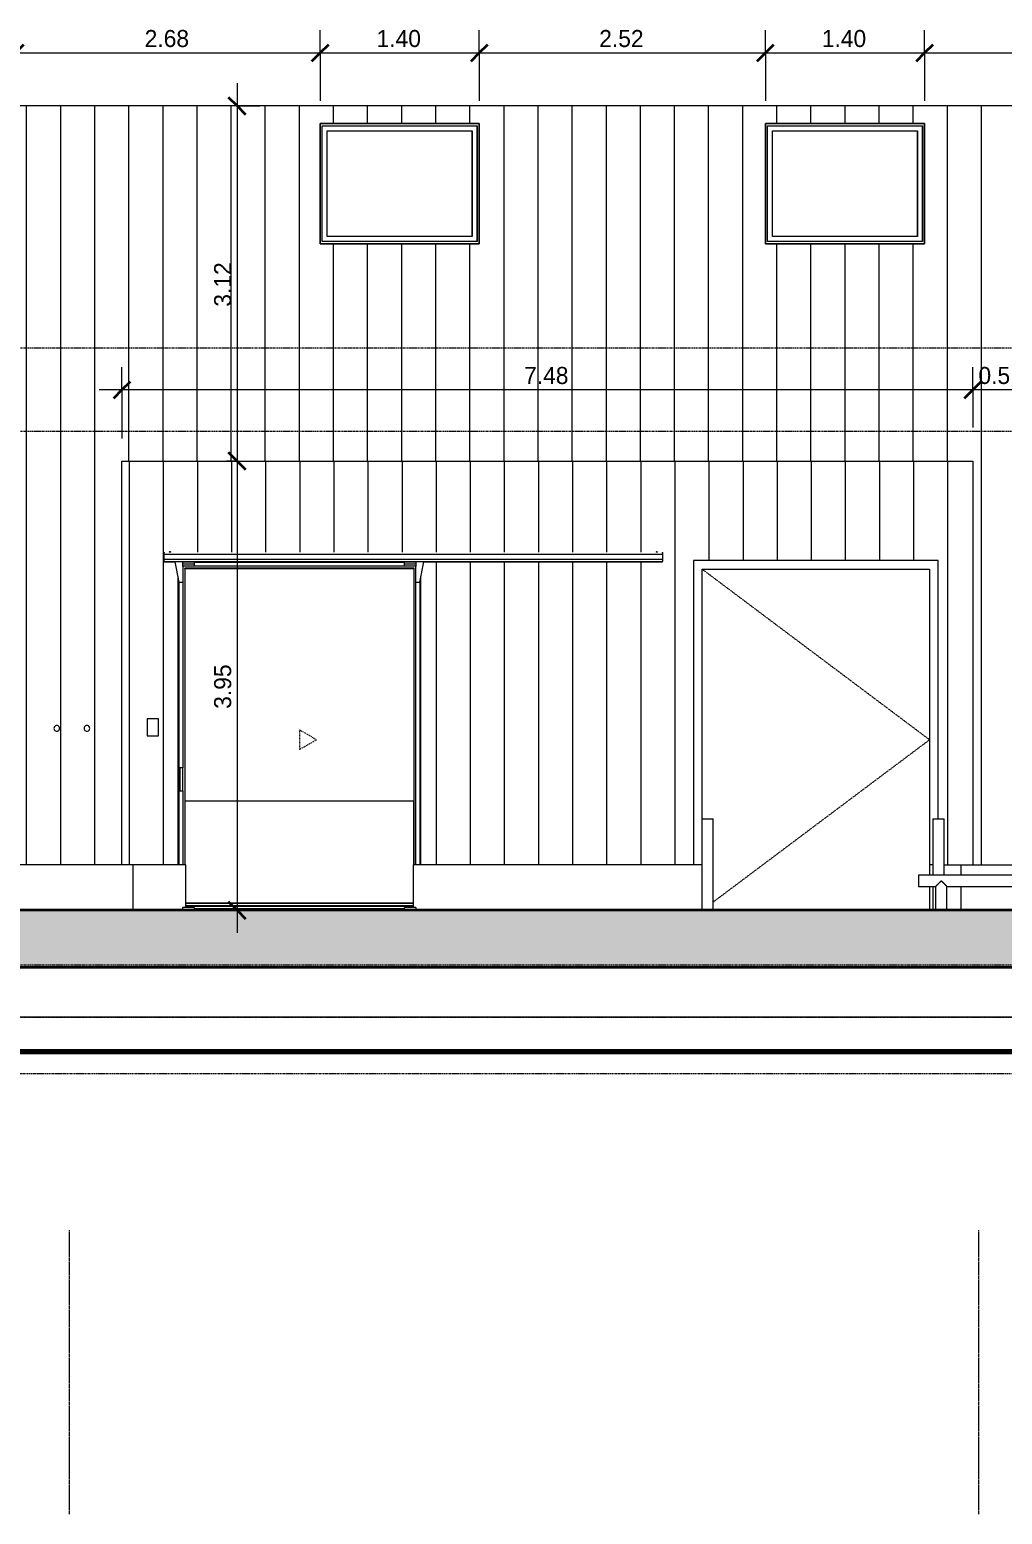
# Model space of a CAD drawing. Header units: centimetres. Extents: x -13689 to 3489, y -437 to 1921.
# Drawn here: x -9006 to -8151, y -437 to 869 of the extents above; entities that cross this region are included whole.
import ezdxf

# ---------------------------------------------------------------- set-up
doc = ezdxf.new("R2010")
doc.units = ezdxf.units.CM
for name, pattern in [('Centre', [3.175, 0.635, -0.475, 1.59, -0.475]), ('Dash', [0.6, 0.3, -0.3]), ('Grid Line', [2.2225, 1.27, -0.3175, 0.3175, -0.3175]), ('Tiret', [1.2, 0.6, -0.6])]:
    doc.linetypes.add(name, pattern=pattern)
for name, color, linetype, lineweight in [('A-ANNO-DIMS', 7, 'Continuous', 9), ('A-ANNO-DIMS-100', 7, 'Continuous', 9), ('A-CLNG', 7, 'Continuous', 9), ('A-DOOR', 7, 'Continuous', 9), ('A-FLOR', 7, 'Continuous', 9), ('A-FLOR-LEVL', 7, 'Continuous', 9), ('A-FLOR-PATT', 7, 'Continuous', 35), ('A-GENM', 7, 'Continuous', 9), ('A-GLAZ', 7, 'Continuous', 9), ('A-WALL', 7, 'Continuous', 9), ('A-WALL-PATT', 7, 'Continuous', 35), ('C-BLDG-PADS', 7, 'Continuous', 9), ('C-TOPO', 7, 'Continuous', 9), ('I-WALL', 7, 'Continuous', 9), ('M-EQPM', 7, 'Continuous', 9), ('S-GRID', 7, 'Continuous', 9)]:
    doc.layers.add(name, color=color, linetype=linetype, lineweight=lineweight)
doc.styles.add('Century Gothic_1', font='GOTHIC.TTF', dxfattribs={"height": 15})
doc.dimstyles.new('FCA_N_Cotas_E100', dxfattribs={"dimscale": 30.48, "dimtxt": 15.662524, "dimasz": 0.492126, "dimexe": 0.656168, "dimexo": 0.656168, "dimgap": 0.032808, "dimtad": 1, "dimlfac": 0.01, "dimrnd": 0.01, "dimzin": 0, "dimdsep": 46, "dimtxsty": 'Century Gothic_1', "dimblk1": 'OBLIQUE', "dimblk2": 'OBLIQUE', "dimsah": 1, "dimcen": 0.09, "dimdle": 0.656168, "dimazin": 2, "dimtfac": 1, "dimtdec": 4, "dimtix": 1, "dimtmove": 0, "dimatfit": 3, "dimfxl": 1, "dimtvp": 1, "dimtolj": 1, "dimtzin": 0, "dimarcsym": 2})

# ---------------------------------------------------------------- blocks, each defined once
blk = doc.blocks.new('PQ_RVR_EST-01_ZZ_ZZ_MO_T_A_rvt-1-Sección 3-1')
at = {"layer": 'A-FLOR-PATT', "lineweight": 9, "true_color": 0x9a9a9a}
blk.add_hatch(color=253, dxfattribs=at).paths.add_polyline_path([(-11244.7, 44), (-6794.4, 44), (-6794.4, 94), (-11452.1, 94), (-11452.1, 44), (-11348.9, 44)])
at = {"layer": 'A-FLOR', "lineweight": 35}
for p, q in [((-6794.4, 94), (-11452.1, 94)), ((-11081.9, 44), (-6794.4, 44))]:
    blk.add_line(p, q, dxfattribs=at)
blk = doc.blocks.new('RVR-PQ-Dispositivo - Punto Agua-V6-Sección 3-1')
at = {"layer": 'M-EQPM'}
for p, q in [((-8982.6, 256.5), (-8982.6, 256.5)), ((-8982.6, 251.5), (-8982.6, 251.5))]:
    blk.add_line(p, q, dxfattribs=at)
for start_param, end_param in [(4.712389, 7.853982), (0.523599, 1.570796), (1.570796, 4.712389), (1.570796, 2.617994)]:
    blk.add_ellipse((-8982.6, 254), major_axis=(0, 2.5), ratio=0.999995, start_param=start_param, end_param=end_param, dxfattribs=at)
blk = doc.blocks.new('RVR-PQ-Dispositivo - Interruptor simple-1787937-Sección 3-1')
at = {"layer": 'M-EQPM'}
for p, q in [((-8893.2, 262.3), (-8903.2, 262.3)), ((-8903.2, 262.3), (-8903.2, 247.3)), ((-8893.2, 247.3), (-8893.2, 262.3)), ((-8903.2, 247.3), (-8893.2, 247.3))]:
    blk.add_line(p, q, dxfattribs=at)
blk = doc.blocks.new('PQ_RVR_MEP-01_ZZ_ZZ_MO_T_A_rvt-1-Sección 3-1')
at = {"layer": 'M-EQPM', "lineweight": 9}
for name, p in [('RVR-PQ-Dispositivo - Interruptor simple-1787937-Sección 3-1', (0, 0)), ('RVR-PQ-Dispositivo - Punto Agua-V6-Sección 3-1', (0, 0)), ('RVR-PQ-Dispositivo - Punto Agua-V6-Sección 3-1', (26.5, 0))]:
    blk.add_blockref(name, p, dxfattribs=at)
blk = doc.blocks.new('Doors-Door-sets- LAHET-LAH010005 - 2_00 x 3_00-1627468-Sección 3-1')
at = {"layer": 'A-DOOR', "color": 8, "true_color": 0x808080}
for p, q in [((-8888, 409), (-8888, 408.8)), ((-8888, 409), (-8888, 409)), ((-8888, 407.1), (-8888, 408.8)), ((-8888, 402.8), (-8888, 407.1)), ((-8888, 407.1), (-8449.6, 407.1)), ((-8883.5, 409.4), (-8883.6, 409.3)), ((-8883.6, 409.3), (-8883.6, 409)), ((-8883.6, 409.3), (-8883, 409.3)), ((-8883.5, 409.4), (-8883, 409.4)), ((-8883, 409.4), (-8882.5, 409.4)), ((-8883, 409.3), (-8882.4, 409.3)), ((-8882.4, 409.3), (-8882.5, 409.4)), ((-8882.4, 409), (-8882.4, 409.3)), ((-8455.1, 409.4), (-8455.2, 409.3)), ((-8455.2, 409.3), (-8455.2, 409)), ((-8455.2, 409.3), (-8454.6, 409.3)), ((-8455.1, 409.4), (-8454.6, 409.4)), ((-8454.6, 409.4), (-8454.1, 409.4)), ((-8454.6, 409.3), (-8454, 409.3)), ((-8454, 409.3), (-8454.1, 409.4)), ((-8454, 409), (-8454, 409.3)), ((-8449.6, 409), (-8449.6, 409)), ((-8449.6, 408.8), (-8449.6, 409)), ((-8449.6, 408.8), (-8449.6, 407.1)), ((-8449.6, 407.1), (-8449.6, 402.8)), ((-8888, 400.9), (-8888, 402.8)), ((-8888, 402.8), (-8449.6, 402.8)), ((-8888, 400.7), (-8888, 400.9)), ((-8888, 400.9), (-8449.6, 400.9)), ((-8888, 400.7), (-8888, 400.5)), ((-8888, 400.5), (-8878.7, 400.5)), ((-8878.7, 400.5), (-8875.1, 382.6)), ((-8871.8, 400.5), (-8878.7, 400.5)), ((-8876.2, 400.7), (-8876.2, 400.5)), ((-8875.8, 400.7), (-8875.7, 400.5)), ((-8871.8, 400.5), (-8871.8, 400.7)), ((-8871.8, 396.6), (-8871.8, 400.5)), ((-8871.8, 400.5), (-8666.6, 400.5)), ((-8871.8, 396.6), (-8871.8, 398.6)), ((-8871.8, 398.6), (-8861.8, 398.6)), ((-8871.8, 396.6), (-8871.8, 219.4)), ((-8666.6, 396.6), (-8871.8, 396.6)), ((-8869.9, 394.7), (-8870.1, 394.9)), ((-8870.1, 394.9), (-8870.1, 134)), ((-8668.3, 394.9), (-8870.1, 394.9)), ((-8869.8, 190.1), (-8869.8, 394.6)), ((-8869.8, 394.6), (-8668.6, 394.6)), ((-8861.8, 400.7), (-8861.8, 398.6)), ((-8676.6, 400), (-8861.8, 400)), ((-8861.8, 398.6), (-8861.8, 396.6)), ((-8676.6, 398.6), (-8676.6, 400.7)), ((-8676.6, 396.6), (-8676.6, 398.6)), ((-8676.6, 398.6), (-8666.6, 398.6)), ((-8668.6, 394.6), (-8668.6, 190.1)), ((-8668.3, 394.9), (-8668.5, 394.7)), ((-8668.3, 134), (-8668.3, 394.9)), ((-8666.6, 400.7), (-8666.6, 400.5)), ((-8659.7, 400.5), (-8666.6, 400.5)), ((-8666.6, 400.5), (-8666.6, 396.6)), ((-8666.6, 398.6), (-8666.6, 396.6)), ((-8666.6, 134), (-8666.6, 396.6)), ((-8663.2, 382.6), (-8659.7, 400.5)), ((-8662.5, 400.7), (-8662.7, 400.5)), ((-8662.2, 400.5), (-8662.2, 400.7)), ((-8659.7, 400.5), (-8449.6, 400.5)), ((-8449.6, 402.8), (-8449.6, 400.9)), ((-8449.6, 400.9), (-8449.6, 400.7)), ((-8449.6, 400.5), (-8449.6, 400.7)), ((-8876.2, 387.8), (-8876.2, 134)), ((-8875.2, 382.8), (-8875.2, 134)), ((-8875.1, 382.6), (-8871.8, 382.6)), ((-8666.6, 382.6), (-8663.2, 382.6)), ((-8663.2, 382.8), (-8663.2, 134)), ((-8662.2, 134), (-8662.2, 387.8)), ((-8874.3, 219.4), (-8874.3, 199)), ((-8871.8, 219.4), (-8874.3, 219.4)), ((-8871.8, 199), (-8871.8, 219.4)), ((-8871.7, 219.4), (-8871.8, 219.4)), ((-8874.3, 199), (-8871.8, 199)), ((-8871.8, 199), (-8871.7, 199)), ((-8871.8, 198.9), (-8871.8, 134)), ((-8668.5, 190.1), (-8869.9, 190.1)), ((-8869.9, 190.1), (-8869.9, 134)), ((-8668.5, 134), (-8668.5, 190.1)), ((-8871.6, 94.9), (-8871.6, 96.5)), ((-8861.6, 96.5), (-8871.6, 96.5)), ((-8871.6, 94), (-8871.6, 94.9)), ((-8871.6, 94.9), (-8861.6, 94.9)), ((-8869.2, 100.1), (-8669.2, 100.1)), ((-8669.2, 100.1), (-8869.2, 100.1)), ((-8869.2, 98.1), (-8669.2, 98.1)), ((-8669.2, 97.3), (-8869.2, 97.3)), ((-8861.6, 96.5), (-8861.6, 94.9)), ((-8861.6, 95.5), (-8676.8, 95.5)), ((-8861.6, 95.4), (-8676.8, 95.4)), ((-8861.6, 95.3), (-8676.8, 95.3)), ((-8861.6, 94.9), (-8861.6, 94)), ((-8676.8, 94.8), (-8861.6, 94.8)), ((-8861.6, 94.8), (-8676.8, 94.8)), ((-8676.8, 94.9), (-8676.8, 96.5)), ((-8666.8, 96.5), (-8676.8, 96.5)), ((-8676.8, 94), (-8676.8, 94.9)), ((-8676.8, 94.9), (-8666.8, 94.9)), ((-8666.8, 96.5), (-8666.8, 94.9)), ((-8666.8, 94.9), (-8666.8, 94))]:
    blk.add_line(p, q, dxfattribs=at)
at = {"layer": 'A-DOOR', "color": 176, "linetype": 'Tiret', "true_color": 0x000080}
for p, q in [((-8769.2, 252.7), (-8769.2, 235.3)), ((-8754.2, 244), (-8769.2, 252.7)), ((-8769.2, 235.3), (-8754.2, 244))]:
    blk.add_line(p, q, dxfattribs=at)
at = {"layer": 'A-DOOR', "color": 8, "true_color": 0x808080}
for points, knots in [([(-8871.6, 396.4), (-8871.6, 396.5), (-8871.7, 396.5), (-8871.7, 396.5), (-8871.7, 396.5), (-8871.7, 396.5), (-8871.8, 396.6), (-8871.8, 396.6), (-8871.8, 396.6), (-8871.8, 396.6), (-8871.8, 396.6), (-8871.8, 396.6), (-8871.8, 396.6), (-8871.8, 396.6)], [0, 0, 0, 0, 0.166667, 0.25, 0.333333, 0.375, 0.416667, 0.5, 0.583333, 0.666667, 0.75, 0.833333, 1, 1, 1, 1]), ([(-8869.8, 394.6), (-8869.8, 394.6), (-8869.8, 394.6), (-8869.8, 394.6), (-8869.9, 394.7), (-8869.9, 394.7), (-8869.9, 394.7)], [0.5384615, 0.5384615, 0.5384615, 0.5384615, 0.6923077, 0.8269231, 0.9134615, 1, 1, 1, 1]), ([(-8668.5, 394.7), (-8668.5, 394.7), (-8668.5, 394.7), (-8668.5, 394.6), (-8668.6, 394.6), (-8668.6, 394.6), (-8668.6, 394.6)], [-1, -1, -1, -1, -0.9134615, -0.8269231, -0.6923077, -0.5384615, -0.5384615, -0.5384615, -0.5384615]), ([(-8666.6, 396.6), (-8666.6, 396.6), (-8666.6, 396.6), (-8666.6, 396.6), (-8666.6, 396.6), (-8666.6, 396.6), (-8666.6, 396.6), (-8666.6, 396.6), (-8666.6, 396.5), (-8666.7, 396.5), (-8666.7, 396.5), (-8666.7, 396.5), (-8666.7, 396.5), (-8666.8, 396.4)], [-1, -1, -1, -1, -0.833333, -0.75, -0.666667, -0.583333, -0.5, -0.416667, -0.375, -0.333333, -0.25, -0.166667, 0, 0, 0, 0])]:
    blk.add_open_spline(points, degree=3, knots=knots, dxfattribs=at)
blk = doc.blocks.new('M_Instance-Window-Fixed - 0406 x 610mm-1716017-Sección 3-1')
at = {"layer": 'A-GLAZ'}
for p, q in [((-8750.9, 785.9), (-8750.9, 680.3)), ((-8610.9, 785.9), (-8750.9, 785.9)), ((-8749, 784), (-8612.8, 784)), ((-8749, 682.2), (-8749, 784)), ((-8612.8, 682.2), (-8612.8, 784)), ((-8612.8, 784), (-8612.8, 682.2)), ((-8610.9, 680.3), (-8610.9, 785.9)), ((-8744.6, 686.7), (-8744.6, 779.6)), ((-8744.6, 779.6), (-8617.3, 779.6)), ((-8617.3, 686.7), (-8617.3, 779.6)), ((-8617.3, 779.6), (-8617.3, 686.7)), ((-8750.9, 680.3), (-8610.9, 680.3)), ((-8612.8, 682.2), (-8749, 682.2)), ((-8617.3, 686.7), (-8744.6, 686.7))]:
    blk.add_line(p, q, dxfattribs=at)
blk = doc.blocks.new('M_RVR_Puerta cortina plastica - 2_00 x 3_00-1633962-Sección 3-1')
at = {"layer": 'A-DOOR'}
for p, q in [((-8422.4, 401.6), (-8422.4, 134)), ((-8207.2, 401.6), (-8422.4, 401.6)), ((-8414.8, 174.5), (-8414.8, 394)), ((-8414.8, 394), (-8214.8, 394)), ((-8214.8, 394), (-8214.8, 134)), ((-8207.2, 174.5), (-8207.2, 401.6))]:
    blk.add_line(p, q, dxfattribs=at)
at = {"layer": 'A-DOOR', "linetype": 'Dash'}
for p in [(-8414.8, 394), (-8405.1, 101.3)]:
    blk.add_line(p, (-8214.8, 244), dxfattribs=at)
blk = doc.blocks.new('RVR_Bolardo proteccion-05 - RVR_Bolardo proteccion-05-1756554-Sección 3-1')
at = {"layer": 'A-GENM', "color": 8, "true_color": 0x808080}
for p, q in [((-8067.7, 125), (-8224.5, 125)), ((-8224.5, 125), (-8224.5, 114.9)), ((-8067.7, 114.9), (-8067.7, 125)), ((-8224.5, 114.9), (-8209.5, 114.9)), ((-8209.5, 114.9), (-8209.5, 95)), ((-8199.5, 95), (-8199.5, 114.9)), ((-8199.5, 114.9), (-8092.7, 114.9)), ((-8092.7, 114.9), (-8092.7, 95)), ((-8082.7, 114.9), (-8067.7, 114.9)), ((-8082.7, 95), (-8082.7, 114.9)), ((-8214, 95), (-8195, 95)), ((-8214, 94), (-8214, 95)), ((-8195, 94), (-8195, 95)), ((-8097.2, 95), (-8078.2, 95)), ((-8097.2, 94), (-8097.2, 95)), ((-8078.2, 94), (-8078.2, 95))]:
    blk.add_line(p, q, dxfattribs=at)
for points, knots in [([(-8199.5, 114.9), (-8199.5, 114.9), (-8199.5, 115), (-8199.7, 115.1), (-8199.8, 115.3), (-8199.9, 115.3), (-8200, 115.4), (-8200.1, 115.6), (-8200.2, 115.7), (-8200.3, 115.8), (-8200.5, 115.9), (-8200.6, 116.1), (-8200.9, 116.3), (-8201.2, 116.6), (-8201.5, 117), (-8201.8, 117.3), (-8202.1, 117.6), (-8202.4, 117.8), (-8202.5, 118), (-8202.7, 118.1), (-8202.8, 118.2), (-8202.9, 118.3), (-8203, 118.4), (-8203.1, 118.5), (-8203.2, 118.7), (-8203.4, 118.8), (-8203.4, 118.9), (-8203.5, 118.9), (-8203.6, 119), (-8203.6, 119), (-8203.6, 119), (-8203.7, 119.1), (-8203.7, 119.1), (-8203.8, 119.1), (-8203.8, 119.2), (-8203.9, 119.3), (-8204.1, 119.4), (-8204.3, 119.6), (-8204.5, 119.6), (-8204.7, 119.6), (-8204.9, 119.4), (-8205.1, 119.2), (-8205.2, 119.1), (-8205.3, 119.1), (-8205.3, 119), (-8205.4, 119), (-8205.4, 119), (-8205.4, 119), (-8205.4, 119), (-8205.5, 118.9), (-8205.5, 118.9), (-8205.6, 118.8), (-8205.7, 118.7), (-8205.9, 118.5), (-8206, 118.4), (-8206.1, 118.3), (-8206.2, 118.2), (-8206.3, 118.1), (-8206.4, 118), (-8206.6, 117.8), (-8206.8, 117.6), (-8207.1, 117.3), (-8207.5, 117), (-8207.8, 116.6), (-8208.1, 116.3), (-8208.3, 116.1), (-8208.5, 115.9), (-8208.6, 115.8), (-8208.8, 115.7), (-8208.9, 115.6), (-8209, 115.4), (-8209.1, 115.3), (-8209.2, 115.3), (-8209.3, 115.1), (-8209.4, 115), (-8209.5, 114.9), (-8209.5, 114.9)], [0, 0, 0, 0, 0.055556, 0.083333, 0.097222, 0.111111, 0.125, 0.138889, 0.152778, 0.166667, 0.180556, 0.194444, 0.222222, 0.25, 0.277778, 0.305556, 0.333333, 0.347222, 0.361111, 0.375, 0.381944, 0.388889, 0.395833, 0.402778, 0.416667, 0.423611, 0.430556, 0.4375, 0.440972, 0.442708, 0.444444, 0.446181, 0.447917, 0.451389, 0.458333, 0.465278, 0.472222, 0.486111, 0.5, 0.513889, 0.527778, 0.541667, 0.548611, 0.552083, 0.555556, 0.556424, 0.557292, 0.559028, 0.5625, 0.565972, 0.569444, 0.576389, 0.583333, 0.597222, 0.604167, 0.611111, 0.618056, 0.625, 0.638889, 0.652778, 0.666667, 0.694444, 0.722222, 0.75, 0.777778, 0.805556, 0.819444, 0.833333, 0.847222, 0.861111, 0.875, 0.888889, 0.902778, 0.916667, 0.944444, 1, 1, 1, 1]), ([(-8092.7, 114.9), (-8092.7, 114.9), (-8092.6, 115), (-8092.5, 115.1), (-8092.4, 115.3), (-8092.3, 115.3), (-8092.2, 115.4), (-8092.1, 115.6), (-8092, 115.7), (-8091.8, 115.8), (-8091.7, 115.9), (-8091.5, 116.1), (-8091.3, 116.3), (-8091, 116.6), (-8090.6, 117.1), (-8090.1, 117.5), (-8089.7, 117.9), (-8089.5, 118.2), (-8089.3, 118.3), (-8089.1, 118.5), (-8088.9, 118.7), (-8088.8, 118.8), (-8088.7, 118.9), (-8088.6, 119), (-8088.6, 119), (-8088.5, 119.1), (-8088.5, 119.1), (-8088.4, 119.1), (-8088.3, 119.2), (-8088.2, 119.3), (-8088.1, 119.4), (-8087.9, 119.6), (-8087.7, 119.6), (-8087.5, 119.6), (-8087.3, 119.4), (-8087.2, 119.3), (-8087, 119.2), (-8087, 119.1), (-8086.9, 119.1), (-8086.9, 119.1), (-8086.8, 119), (-8086.8, 119), (-8086.8, 119), (-8086.7, 118.9), (-8086.6, 118.9), (-8086.6, 118.8), (-8086.4, 118.7), (-8086.3, 118.5), (-8086.1, 118.4), (-8086, 118.2), (-8085.9, 118.1), (-8085.7, 117.9), (-8085.3, 117.5), (-8084.8, 117.1), (-8084.4, 116.6), (-8084.1, 116.3), (-8083.8, 116.1), (-8083.7, 115.9), (-8083.5, 115.8), (-8083.4, 115.7), (-8083.3, 115.6), (-8083.2, 115.4), (-8083.1, 115.3), (-8082.9, 115.2), (-8082.7, 115), (-8082.7, 114.9), (-8082.7, 114.9)], [0, 0, 0, 0, 0.055556, 0.083333, 0.097222, 0.111111, 0.125, 0.138889, 0.152778, 0.166667, 0.180556, 0.194444, 0.222222, 0.25, 0.277778, 0.333333, 0.361111, 0.375, 0.388889, 0.402778, 0.416667, 0.430556, 0.4375, 0.440972, 0.444444, 0.446181, 0.447917, 0.451389, 0.458333, 0.465278, 0.472222, 0.486111, 0.5, 0.513889, 0.527778, 0.534722, 0.541667, 0.548611, 0.552083, 0.553819, 0.555556, 0.557292, 0.559028, 0.5625, 0.569444, 0.576389, 0.583333, 0.597222, 0.611111, 0.618056, 0.625, 0.638889, 0.666667, 0.722222, 0.75, 0.777778, 0.805556, 0.819444, 0.833333, 0.847222, 0.861111, 0.875, 0.888889, 0.916667, 0.944444, 1, 1, 1, 1])]:
    blk.add_open_spline(points, degree=3, knots=knots, dxfattribs=at)
blk = doc.blocks.new('RVR_Bolardo - RVR_Bolardo-V9-Sección 3-1')
at = {"layer": 'A-GENM', "color": 8, "true_color": 0x808080}
for p, q in [((-8212, 174.5), (-8212, 125)), ((-8212, 174.5), (-8201.9, 174.5)), ((-8201.9, 125), (-8201.9, 174.5)), ((-8212, 115.1), (-8212, 95)), ((-8216.5, 95), (-8214, 95)), ((-8216.5, 94), (-8216.5, 95))]:
    blk.add_line(p, q, dxfattribs=at)
blk = doc.blocks.new('RVR_Bolardo - RVR_Bolardo-1690855-Sección 3-1')
at = {"layer": 'A-GENM', "color": 8, "true_color": 0x808080}
for p, q in [((-8061.2, 174.5), (-8061.2, 95)), ((-8061.2, 174.5), (-8051.1, 174.5)), ((-8051.1, 95), (-8051.1, 174.5)), ((-8065.7, 95), (-8046.6, 95)), ((-8065.7, 94), (-8065.7, 95)), ((-8046.6, 94), (-8046.6, 95))]:
    blk.add_line(p, q, dxfattribs=at)
blk = doc.blocks.new('DIMBLOCK25-Sección 3-1')
at = {"layer": 'A-ANNO-DIMS-100'}
for p, q in [((-9019, 848.1), (-9019, 868.1)), ((-8750.9, 848.1), (-8750.9, 868.1)), ((-9019, 848.1), (-8750.9, 848.1)), ((-9019, 848.1), (-9019, 805.9)), ((-8750.9, 848.1), (-8750.9, 805.9))]:
    blk.add_line(p, q, dxfattribs=at)
at = {"layer": 'A-ANNO-DIMS-100', "lineweight": 35}
for p, q in [((-9019, 848.1), (-9011.5, 855.6)), ((-8750.9, 848.1), (-8743.4, 855.6)), ((-9019, 848.1), (-9026.5, 840.6)), ((-8750.9, 848.1), (-8758.4, 840.6))]:
    blk.add_line(p, q, dxfattribs=at)
at = {"layer": 'A-ANNO-DIMS-100', "color": 0, "insert": (-8905.3, 868.3), "char_height": 15, "width": 48.927, "attachment_point": 1, "line_spacing_factor": 0.984502, "style": 'Century Gothic_1'}
blk.add_mtext('2.68', dxfattribs=at)
blk = doc.blocks.new('_Oblique')
at = {"color": 0, "linetype": 'ByBlock', "lineweight": -2}
blk.add_line((-0.5, -0.5), (0.5, 0.5), dxfattribs=at)
blk = doc.blocks.new('DIMBLOCK26-Sección 3-1')
at = {"layer": 'A-ANNO-DIMS-100'}
for p, q in [((-8750.9, 848.1), (-8750.9, 868.1)), ((-8610.9, 848.1), (-8610.9, 868.1)), ((-8750.9, 848.1), (-8610.9, 848.1)), ((-8750.9, 848.1), (-8750.9, 805.9)), ((-8610.9, 848.1), (-8610.9, 805.9))]:
    blk.add_line(p, q, dxfattribs=at)
at = {"layer": 'A-ANNO-DIMS-100', "lineweight": 35}
for p, q in [((-8750.9, 848.1), (-8743.4, 855.6)), ((-8610.9, 848.1), (-8603.4, 855.6)), ((-8750.9, 848.1), (-8758.4, 840.6)), ((-8610.9, 848.1), (-8618.4, 840.6))]:
    blk.add_line(p, q, dxfattribs=at)
at = {"layer": 'A-ANNO-DIMS-100', "color": 0, "insert": (-8701.3, 868.3), "char_height": 15, "width": 48.927, "attachment_point": 1, "line_spacing_factor": 0.984502, "style": 'Century Gothic_1'}
blk.add_mtext('1.40', dxfattribs=at)
blk = doc.blocks.new('DIMBLOCK27-Sección 3-1')
at = {"layer": 'A-ANNO-DIMS-100'}
for p, q in [((-8610.9, 848.1), (-8610.9, 868.1)), ((-8359.2, 848.1), (-8359.2, 868.1)), ((-8610.9, 848.1), (-8359.2, 848.1)), ((-8610.9, 848.1), (-8610.9, 805.9)), ((-8359.2, 848.1), (-8359.2, 805.9))]:
    blk.add_line(p, q, dxfattribs=at)
at = {"layer": 'A-ANNO-DIMS-100', "lineweight": 35}
for p, q in [((-8610.9, 848.1), (-8603.4, 855.6)), ((-8359.2, 848.1), (-8351.7, 855.6)), ((-8610.9, 848.1), (-8618.4, 840.6)), ((-8359.2, 848.1), (-8366.7, 840.6))]:
    blk.add_line(p, q, dxfattribs=at)
at = {"layer": 'A-ANNO-DIMS-100', "color": 0, "insert": (-8505.4, 868.3), "char_height": 15, "width": 48.927, "attachment_point": 1, "line_spacing_factor": 0.984502, "style": 'Century Gothic_1'}
blk.add_mtext('2.52', dxfattribs=at)
blk = doc.blocks.new('DIMBLOCK28-Sección 3-1')
at = {"layer": 'A-ANNO-DIMS-100'}
for p, q in [((-8359.2, 848.1), (-8359.2, 868.1)), ((-8219.2, 848.1), (-8219.2, 868.1)), ((-8359.2, 848.1), (-8219.2, 848.1)), ((-8359.2, 848.1), (-8359.2, 805.9)), ((-8219.2, 848.1), (-8219.2, 805.9))]:
    blk.add_line(p, q, dxfattribs=at)
at = {"layer": 'A-ANNO-DIMS-100', "lineweight": 35}
for p, q in [((-8359.2, 848.1), (-8351.7, 855.6)), ((-8219.2, 848.1), (-8211.7, 855.6)), ((-8359.2, 848.1), (-8366.7, 840.6)), ((-8219.2, 848.1), (-8226.7, 840.6))]:
    blk.add_line(p, q, dxfattribs=at)
at = {"layer": 'A-ANNO-DIMS-100', "color": 0, "insert": (-8309.6, 868.3), "char_height": 15, "width": 48.927, "attachment_point": 1, "line_spacing_factor": 0.984502, "style": 'Century Gothic_1'}
blk.add_mtext('1.40', dxfattribs=at)
blk = doc.blocks.new('DIMBLOCK29-Sección 3-1')
at = {"layer": 'A-ANNO-DIMS-100'}
for p, q in [((-8219.2, 848.1), (-8219.2, 868.1)), ((-7976.2, 848.1), (-7976.2, 868.1)), ((-8219.2, 848.1), (-7976.2, 848.1)), ((-8219.2, 848.1), (-8219.2, 805.9)), ((-7976.2, 848.1), (-7976.2, 805.9))]:
    blk.add_line(p, q, dxfattribs=at)
at = {"layer": 'A-ANNO-DIMS-100', "lineweight": 35}
for p, q in [((-8219.2, 848.1), (-8211.7, 855.6)), ((-7976.2, 848.1), (-7968.7, 855.6)), ((-8219.2, 848.1), (-8226.7, 840.6)), ((-7976.2, 848.1), (-7983.7, 840.6))]:
    blk.add_line(p, q, dxfattribs=at)
at = {"layer": 'A-ANNO-DIMS-100', "color": 0, "insert": (-8118.1, 868.3), "char_height": 15, "width": 48.927, "attachment_point": 1, "line_spacing_factor": 0.984502, "style": 'Century Gothic_1'}
blk.add_mtext('2.43', dxfattribs=at)
blk = doc.blocks.new('DIMBLOCK32-Sección 3-1')
at = {"layer": 'A-ANNO-DIMS-100'}
for p, q in [((-8824, 821.5), (-8824, 489.1)), ((-8824, 801.5), (-8833.4, 801.5)), ((-8824, 801.5), (-8804, 801.5)), ((-8824, 489.1), (-8833.4, 489.1)), ((-8824, 489.1), (-8804, 489.1))]:
    blk.add_line(p, q, dxfattribs=at)
at = {"layer": 'A-ANNO-DIMS-100', "lineweight": 35}
for p, q in [((-8824, 801.5), (-8831.5, 809)), ((-8824, 801.5), (-8816.5, 794)), ((-8824, 489.1), (-8831.5, 496.6)), ((-8824, 489.1), (-8816.5, 481.6))]:
    blk.add_line(p, q, dxfattribs=at)
at = {"layer": 'A-ANNO-DIMS-100', "color": 0, "insert": (-8844.2, 624.9), "char_height": 15, "width": 48.927, "attachment_point": 1, "rotation": 90, "line_spacing_factor": 0.984502, "style": 'Century Gothic_1'}
blk.add_mtext('3.12', dxfattribs=at)
blk = doc.blocks.new('DIMBLOCK33-Sección 3-1')
at = {"layer": 'A-ANNO-DIMS-100', "lineweight": 35}
for p, q in [((-8824, 489.1), (-8831.5, 496.6)), ((-8824, 489.1), (-8816.5, 481.6)), ((-8824, 94), (-8831.5, 101.5)), ((-8824, 94), (-8816.5, 86.5))]:
    blk.add_line(p, q, dxfattribs=at)
at = {"layer": 'A-ANNO-DIMS-100'}
for p, q in [((-8824, 489.1), (-8833.4, 489.1)), ((-8824, 489.1), (-8824, 74)), ((-8824, 489.1), (-8804, 489.1)), ((-8824, 94), (-8833.4, 94)), ((-8824, 94), (-8804, 94))]:
    blk.add_line(p, q, dxfattribs=at)
at = {"layer": 'A-ANNO-DIMS-100', "color": 0, "insert": (-8844.2, 271.2), "char_height": 15, "width": 48.927, "attachment_point": 1, "rotation": 90, "line_spacing_factor": 0.984502, "style": 'Century Gothic_1'}
blk.add_mtext('3.95', dxfattribs=at)
blk = doc.blocks.new('DIMBLOCK38-Sección 3-1')
at = {"layer": 'A-ANNO-DIMS-100'}
for p, q in [((-8176.8, 551.7), (-8176.8, 571.7)), ((-8126, 551.7), (-8126, 571.7)), ((-8126, 551.7), (-8176.8, 551.7)), ((-8176.8, 551.7), (-8176.8, 518.7)), ((-8126, 551.7), (-8126, 518.7))]:
    blk.add_line(p, q, dxfattribs=at)
at = {"layer": 'A-ANNO-DIMS-100', "lineweight": 35}
for p, q in [((-8176.8, 551.7), (-8184.3, 544.2)), ((-8176.8, 551.7), (-8169.3, 559.2)), ((-8126, 551.7), (-8133.5, 544.2)), ((-8126, 551.7), (-8118.5, 559.2))]:
    blk.add_line(p, q, dxfattribs=at)
at = {"layer": 'A-ANNO-DIMS-100', "color": 0, "insert": (-8171.8, 571.9), "char_height": 15, "width": 48.927, "attachment_point": 1, "line_spacing_factor": 0.984502, "style": 'Century Gothic_1'}
blk.add_mtext('0.51', dxfattribs=at)
blk = doc.blocks.new('DIMBLOCK39-Sección 3-1')
at = {"layer": 'A-ANNO-DIMS-100'}
for p, q in [((-8925.3, 551.7), (-8925.3, 571.7)), ((-8176.8, 551.7), (-8176.8, 571.7)), ((-8176.8, 551.7), (-8945.3, 551.7)), ((-8925.3, 551.7), (-8925.3, 509.1)), ((-8176.8, 551.7), (-8176.8, 518.7))]:
    blk.add_line(p, q, dxfattribs=at)
at = {"layer": 'A-ANNO-DIMS-100', "lineweight": 35}
for p, q in [((-8925.3, 551.7), (-8932.8, 544.2)), ((-8925.3, 551.7), (-8917.8, 559.2)), ((-8176.8, 551.7), (-8184.3, 544.2)), ((-8176.8, 551.7), (-8169.3, 559.2))]:
    blk.add_line(p, q, dxfattribs=at)
at = {"layer": 'A-ANNO-DIMS-100', "color": 0, "insert": (-8571.5, 571.9), "char_height": 15, "width": 48.927, "attachment_point": 1, "line_spacing_factor": 0.984502, "style": 'Century Gothic_1'}
blk.add_mtext('7.48', dxfattribs=at)

msp = doc.modelspace()

# ---------------------------------------------------------------- hatches: boundary and pattern name
at = {"layer": 'A-FLOR-PATT', "lineweight": 9, "true_color": 0x9a9a9a}
msp.add_hatch(color=253, dxfattribs=at).paths.add_polyline_path([(-6794.393, 44), (-6794.393, 94), (-11452.116, 94), (-11452.116, 44), (-7597.131, 44)])
at = {"layer": 'A-WALL-PATT', "lineweight": 9, "true_color": 0x808080}
h = msp.add_hatch(dxfattribs=at)
h.set_pattern_fill('FP_5', color=8, style=0, pattern_type=2)
h.set_pattern_definition([(90, (-5139.158, 712), (-30, 2e-15), [])])
h.paths.add_polyline_path([(-9720.434, 134), (-8925.325, 134), (-8925.325, 489.087), (-8176.843, 489.087), (-8176.843, 134), (-8125.967, 134), (-8125.967, 489.899), (-7741.892, 489.899), (-7741.892, 134), (-7697.101, 134), (-7697.101, 801.545), (-9730.434, 801.545), (-9730.434, 134)])
h.paths.add_polyline_path([(-8982.614, 251.5), (-8983.261, 251.585), (-8983.864, 251.835), (-8984.382, 252.232), (-8984.779, 252.75), (-8985.029, 253.353), (-8985.114, 254), (-8985.029, 254.647), (-8984.779, 255.25), (-8984.382, 255.768), (-8983.864, 256.165), (-8983.261, 256.415), (-8982.614, 256.5), (-8981.967, 256.415), (-8981.364, 256.165), (-8980.846, 255.768), (-8980.449, 255.25), (-8980.199, 254.647), (-8980.114, 254), (-8980.199, 253.353), (-8980.449, 252.75), (-8980.846, 252.232), (-8981.364, 251.835), (-8981.967, 251.585)])
h.paths.add_polyline_path([(-8956.091, 251.5), (-8956.738, 251.585), (-8957.341, 251.835), (-8957.859, 252.232), (-8958.256, 252.75), (-8958.506, 253.353), (-8958.591, 254), (-8958.506, 254.647), (-8958.256, 255.25), (-8957.859, 255.768), (-8957.341, 256.165), (-8956.738, 256.415), (-8956.091, 256.5), (-8955.444, 256.415), (-8954.841, 256.165), (-8954.323, 255.768), (-8953.926, 255.25), (-8953.676, 254.647), (-8953.591, 254), (-8953.676, 253.353), (-8953.926, 252.75), (-8954.323, 252.232), (-8954.841, 251.835), (-8955.444, 251.585)])
h.paths.add_polyline_path([(-9479.007, 680.301), (-9619.006, 680.301), (-9619.006, 785.917), (-9479.007, 785.917), (-9479.007, 711.968)])
h.paths.add_polyline_path([(-9158.992, 680.301), (-9158.992, 785.917), (-9018.993, 785.917), (-9018.993, 680.301)])
h.paths.add_polyline_path([(-8750.933, 680.301), (-8750.933, 785.917), (-8610.934, 785.917), (-8610.934, 680.301)])
h.paths.add_polyline_path([(-8359.174, 680.301), (-8359.174, 785.917), (-8219.175, 785.917), (-8219.175, 680.301), (-8222.434, 680.301)])
h.paths.add_polyline_path([(-7836.191, 680.301), (-7976.19, 680.301), (-7976.19, 785.917), (-7836.191, 785.917), (-7836.191, 711.968)])
h.paths.add_polyline_path([(-9192.581, 686.5), (-9202.597, 686.5), (-9202.581, 701.5), (-9192.581, 701.5)])
h.paths.add_polyline_path([(-8087.643, 743.889), (-8087.643, 743.987), (-8103.771, 743.987), (-8103.794, 744.632), (-8104.093, 744.632), (-8104.093, 745.357), (-8105.058, 745.357), (-8105.057, 747.413), (-8104.093, 747.413), (-8104.057, 748.198), (-8103.753, 748.206), (-8103.755, 749.125), (-8102.978, 749.125), (-8102.971, 748.198), (-8098.755, 748.198), (-8098.759, 749.091), (-8099.985, 749.195), (-8099.985, 749.864), (-8098.749, 749.864), (-8098.682, 752.318), (-8097.744, 752.318), (-8097.729, 753.487), (-8075.73, 753.406), (-8075.73, 752.318), (-8074.63, 752.318), (-8074.487, 748.198), (-8070.464, 748.206), (-8070.466, 749.125), (-8069.689, 749.125), (-8069.67, 748.198), (-8069.371, 748.198), (-8069.367, 747.413), (-8068.372, 747.413), (-8068.373, 745.357), (-8069.367, 745.289), (-8069.371, 744.632), (-8069.68, 744.632), (-8069.706, 743.987), (-8085.843, 743.889)])
h.paths.add_polyline_path([(-8098.685, 748.198), (-8098.683, 748.198), (-8098.687, 748.198)])
h.paths.add_polyline_path([(-9286.299, 762.567), (-9304.226, 762.665), (-9304.249, 763.309), (-9304.549, 763.309), (-9304.549, 764.034), (-9305.514, 764.034), (-9305.51, 766.091), (-9304.549, 766.091), (-9304.513, 766.875), (-9304.209, 766.884), (-9304.209, 767.803), (-9303.434, 767.803), (-9303.427, 766.875), (-9299.21, 766.875), (-9299.214, 767.769), (-9300.441, 767.873), (-9300.44, 768.542), (-9299.205, 768.542), (-9299.138, 770.996), (-9298.2, 770.996), (-9298.185, 772.165), (-9276.185, 772.165), (-9276.185, 770.996), (-9275.085, 770.996), (-9274.943, 766.875), (-9270.919, 766.884), (-9270.919, 767.803), (-9270.144, 767.803), (-9270.126, 766.875), (-9269.827, 766.875), (-9269.822, 766.091), (-9268.827, 766.091), (-9268.828, 764.034), (-9269.823, 763.967), (-9269.827, 763.309), (-9270.135, 763.309), (-9270.162, 762.665), (-9286.299, 762.665)])
h = msp.add_hatch(dxfattribs=at)
h.set_pattern_fill('FP_1', color=8, style=0, pattern_type=2)
h.set_pattern_definition([(90, (-5138.633, 712), (-30, 2e-15), [])])
h.paths.add_polyline_path([(-8925.325, 134), (-8876.191, 134), (-8876.191, 387.85), (-8878.717, 400.48), (-8888.011, 400.589), (-8888.011, 408.98), (-8883.531, 408.98), (-8883.531, 409.306), (-8882.492, 409.306), (-8882.492, 408.98), (-8455.131, 408.98), (-8455.131, 409.306), (-8454.092, 409.306), (-8454.092, 408.98), (-8449.611, 408.895), (-8449.611, 400.48), (-8659.665, 400.48), (-8662.191, 387.85), (-8662.191, 134), (-8422.438, 134), (-8422.438, 401.62), (-8207.198, 401.62), (-8207.198, 174.532), (-8201.865, 174.532), (-8201.865, 134), (-8176.843, 134), (-8176.843, 488.746), (-8925.325, 488.746), (-8925.325, 135.23)])
h.paths.add_polyline_path([(-8899.844, 247.273), (-8903.182, 247.273), (-8903.182, 262.273), (-8893.182, 262.273), (-8893.182, 247.273)])

# ---------------------------------------------------------------- linework, layer by layer
at = {"layer": 'A-CLNG', "color": 8, "lineweight": 18, "true_color": 0x808080}
msp.add_line((-6794.393, 801.545), (-11171.773, 801.545), dxfattribs=at)
at = {"layer": 'A-FLOR', "color": 8, "true_color": 0x808080}
msp.add_line((-8176.843, 488.746), (-8925.325, 488.746), dxfattribs=at)
at = {"layer": 'A-FLOR', "lineweight": 35}
for p, q in [((-6794.393, 94), (-11452.116, 94)), ((-11097.922, 44), (-6794.393, 44))]:
    msp.add_line(p, q, dxfattribs=at)
at = {"layer": 'A-FLOR-LEVL', "color": 253, "linetype": 'Centre', "true_color": 0xaaaaaa}
for p, q in [((-13689.23, 588.801), (-6507.584, 588.801)), ((-13689.23, 515.53), (-6507.584, 515.53)), ((-13689.23, 94), (-6507.584, 94)), ((-13689.23, 46.025), (-6507.584, 46.025)), ((-13689.23, 0), (-6507.584, 0)), ((-6507.584, -50), (-13689.23, -50))]:
    msp.add_line(p, q, dxfattribs=at)
at = {"layer": 'A-WALL'}
for p, q in [((-8869.191, 134), (-9904.085, 134)), ((-8915.592, 134), (-8915.592, 94)), ((-8869.191, 96.5), (-8869.191, 134)), ((-8415.164, 134), (-8669.191, 134)), ((-8669.191, 134), (-8669.191, 96.5)), ((-8211.986, 134), (-8214.818, 134)), ((-8214.818, 134), (-8214.818, 124.975)), ((-8201.865, 134), (-8061.208, 134)), ((-8186.843, 124.986), (-8186.843, 134)), ((-8214.818, 115.069), (-8214.818, 94.963)), ((-8186.843, 94), (-8186.843, 114.939))]:
    msp.add_line(p, q, dxfattribs=at)
at = {"layer": 'C-BLDG-PADS', "color": 253, "lineweight": 18, "true_color": 0xaaaaaa}
for p, q in [((-6794.393, 0), (-13265.472, 0)), ((-13265.472, -30.48), (-6794.393, -30.48))]:
    msp.add_line(p, q, dxfattribs=at)
at = {"layer": 'C-TOPO', "color": 253, "lineweight": 70, "true_color": 0xaaaaaa}
for p, q in [((-8962.394, -30.496), (-10503.549, -30.496)), ((-7876.341, -30.496), (-8962.394, -30.496))]:
    msp.add_line(p, q, dxfattribs=at)
at = {"layer": 'C-TOPO', "color": 253, "true_color": 0xaaaaaa}
for p, q in [((-8962.394, -30.496), (-10503.549, -30.496)), ((-7876.341, -30.496), (-8962.394, -30.496))]:
    msp.add_line(p, q, dxfattribs=at)
at = {"layer": 'I-WALL'}
for p, q in [((-8750.933, 785.917), (-8610.934, 785.917)), ((-8750.933, 680.301), (-8750.933, 785.917)), ((-8610.934, 785.917), (-8610.934, 680.301)), ((-8359.174, 785.917), (-8219.175, 785.917)), ((-8359.174, 680.301), (-8359.174, 785.917)), ((-8219.175, 785.917), (-8219.175, 680.301)), ((-8610.934, 680.301), (-8750.933, 680.301)), ((-8219.175, 680.301), (-8359.174, 680.301)), ((-8925.325, 134), (-8925.325, 489.087)), ((-8925.325, 489.087), (-8176.843, 489.087)), ((-8176.843, 489.087), (-8176.843, 134))]:
    msp.add_line(p, q, dxfattribs=at)
at = {"layer": 'S-GRID', "color": 253, "linetype": 'Grid Line', "true_color": 0xaaaaaa}
for p, q in [((-8971.395, -437.332), (-8971.395, -187.332)), ((-8171.576, -437.332), (-8171.576, -187.332))]:
    msp.add_line(p, q, dxfattribs=at)

# ---------------------------------------------------------------- block references
at = {"lineweight": 5}
for name in ['PQ_RVR_EST-01_ZZ_ZZ_MO_T_A_rvt-1-Sección 3-1', 'PQ_RVR_MEP-01_ZZ_ZZ_MO_T_A_rvt-1-Sección 3-1']:
    msp.add_blockref(name, (0, 0), dxfattribs=at)
at = {"layer": 'A-DOOR', "color": 8, "true_color": 0x808080}
for name in ['Doors-Door-sets- LAHET-LAH010005 - 2_00 x 3_00-1627468-Sección 3-1', 'M_RVR_Puerta cortina plastica - 2_00 x 3_00-1633962-Sección 3-1']:
    msp.add_blockref(name, (0, 0), dxfattribs=at)
at = {"layer": 'A-GENM', "color": 8, "true_color": 0x808080}
for name, p in [('RVR_Bolardo - RVR_Bolardo-1690855-Sección 3-1', (-353.956, 0)), ('RVR_Bolardo - RVR_Bolardo-V9-Sección 3-1', (0, 0)), ('RVR_Bolardo proteccion-05 - RVR_Bolardo proteccion-05-1756554-Sección 3-1', (0, 0))]:
    msp.add_blockref(name, p, dxfattribs=at)
at = {"layer": 'A-GLAZ'}
for p in [(0, 0), (391.759, 0)]:
    msp.add_blockref('M_Instance-Window-Fixed - 0406 x 610mm-1716017-Sección 3-1', p, dxfattribs=at)

# ---------------------------------------------------------------- dimensions: what is measured, and where the dimension line sits
at = {"layer": 'A-ANNO-DIMS'}
for base, p1, p2, override, picture, middle in [((-8750.933, 848.101), (-9018.993, 785.917), (-8750.933, 785.917), {"dimpost": '<>', "dimfxl": 268.059908}, 'DIMBLOCK25-Sección 3-1', (-8884.963, 856.978)), ((-8610.934, 848.101), (-8750.933, 785.917), (-8610.934, 785.917), {"dimpost": '<>', "dimfxl": 139.999242}, 'DIMBLOCK26-Sección 3-1', (-8680.934, 856.978)), ((-8359.174, 848.101), (-8610.934, 785.917), (-8359.174, 785.917), {"dimpost": '<>', "dimfxl": 251.759607}, 'DIMBLOCK27-Sección 3-1', (-8485.054, 856.978)), ((-8219.175, 848.101), (-8359.174, 785.917), (-8219.175, 785.917), {"dimpost": '<>', "dimfxl": 139.999242}, 'DIMBLOCK28-Sección 3-1', (-8289.175, 856.978)), ((-7976.19, 848.101), (-8219.175, 785.917), (-7976.19, 785.917), {"dimpost": '<>', "dimfxl": 242.984704}, 'DIMBLOCK29-Sección 3-1', (-8097.683, 856.978)), ((-8925.325, 551.682), (-8176.843, 498.746), (-8925.325, 489.087), {"dimpost": '<>', "dimfxl": 748.545033}, 'DIMBLOCK39-Sección 3-1', (-8551.084, 560.559)), ((-8176.843, 551.682), (-8125.967, 498.746), (-8176.843, 498.746), {"dimpost": '<>', "dimfxl": 50.875707}, 'DIMBLOCK38-Sección 3-1', (-8151.405, 560.559))]:
    dim = msp.add_linear_dim(base=base, p1=p1, p2=p2, dimstyle='FCA_N_Cotas_E100', override=override, dxfattribs=at)
    dim.commit()
    dim.dimension.update_dxf_attribs({"geometry": picture, "text_midpoint": middle})
for base, p1, p2, override, picture, middle in [((-8823.961, 489.087), (-8813.354, 801.545), (-8813.354, 489.087), {"dimpost": '<>', "dimfxl": 312.457998}, 'DIMBLOCK32-Sección 3-1', (-8832.838, 645.316)), ((-8823.961, 94), (-8813.354, 489.087), (-8813.354, 94), {"dimpost": '<>', "dimfxl": 395.086921}, 'DIMBLOCK33-Sección 3-1', (-8832.838, 291.543))]:
    dim = msp.add_linear_dim(base=base, p1=p1, p2=p2, angle=90, dimstyle='FCA_N_Cotas_E100', override=override, dxfattribs=at)
    dim.commit()
    dim.dimension.update_dxf_attribs({"geometry": picture, "text_midpoint": middle})

doc.saveas('drawing.dxf')
